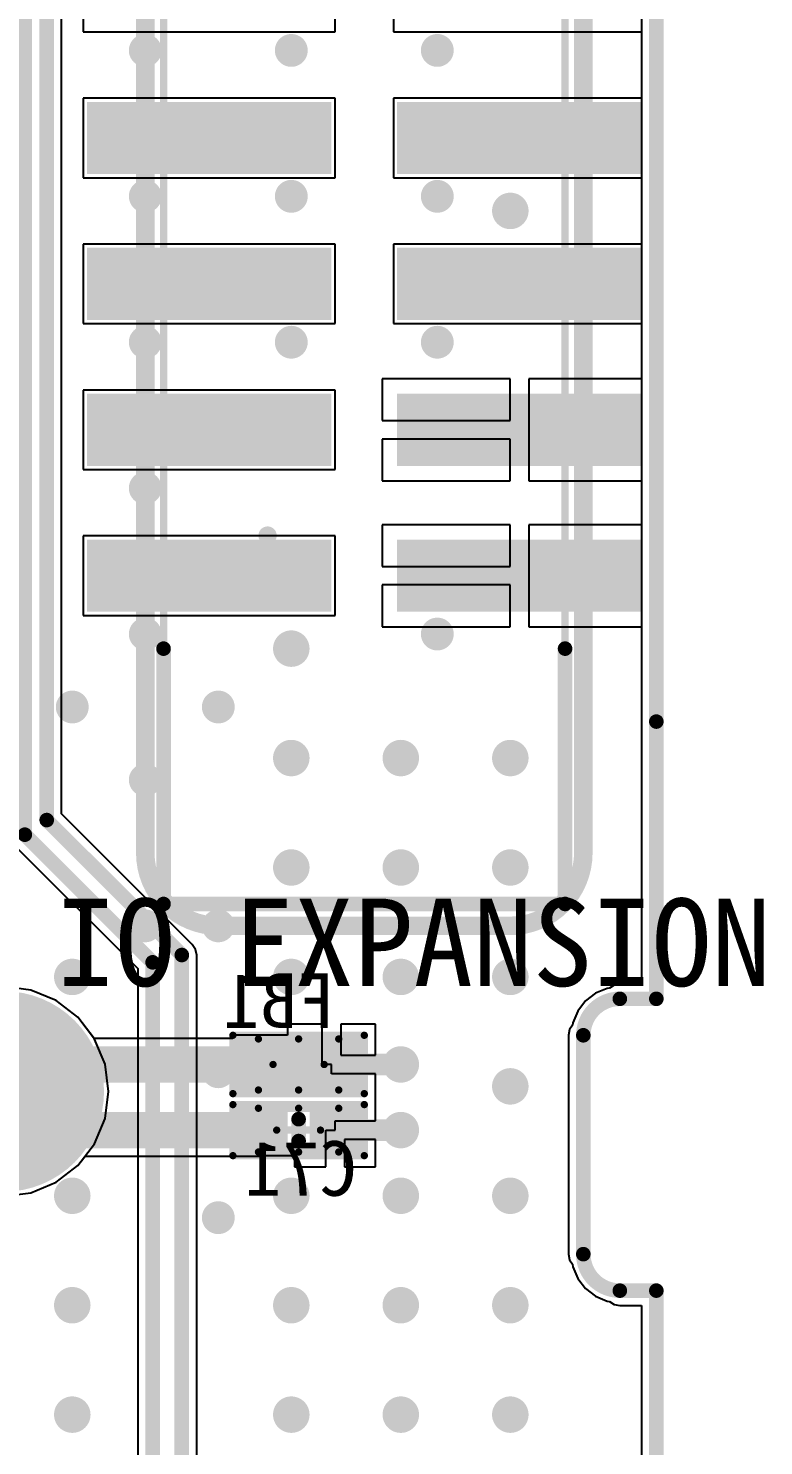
# Model space of a CAD drawing. Header units: millimetres. Extents: x 15 to 120, y 22 to 104.
# Drawn here: x 110.4 to 120.47, y 34.07 to 53.5 of the extents above; entities that cross this region are included whole.
import ezdxf

# ---------------------------------------------------------------- set-up
doc = ezdxf.new("R2010")
doc.units = ezdxf.units.MM
for name, color, linetype in [('BottomLayer', 5, 'Continuous'), ('BottomOverlay', 54, 'Continuous'), ('BottomPaste', 16, 'Continuous'), ('BottomSolder', 6, 'Continuous'), ('KeepOutLayer', 6, 'Continuous'), ('Mechanical13', 56, 'Continuous'), ('Mechanical15', 56, 'Continuous'), ('MultiLayer', 9, 'Continuous'), ('TopLayer', 1, 'Continuous'), ('TopOverlay', 2, 'Continuous'), ('TopPaste', 8, 'Continuous'), ('TopSolder', 216, 'Continuous')]:
    doc.layers.add(name, color=color, linetype=linetype)

msp = doc.modelspace()

# ---------------------------------------------------------------- linework, layer by layer
at = {"layer": 'BottomLayer'}
for p, q in [((118.79609718, 75.99998769999999), (118.79609718, 43.99999836)), ((118.79609718, 43.99999836), (118.79609464, 43.99999582)), ((118.79609464, 43.99999582), (118.79609718, 43.99999582)), ((118.79609718, 43.99999582), (118.79609718, 40.4039197)), ((110.43200164, 40.31829884), (110.10000078, 40.36200716)), ((110.77865068, 40.17471264), (110.43200164, 40.31829884)), ((118.16715508, 40.27650822), (118.02928388, 40.17071722)), ((118.32770594, 40.34301304), (118.16715508, 40.27650822)), ((118.36050242, 40.34733104), (118.32770594, 40.34301304)), ((118.42196534, 40.38839776), (118.36050242, 40.34733104)), ((118.50000176, 40.4039197), (118.42196534, 40.38839776)), ((118.79609718, 40.4039197), (118.50000176, 40.4039197)), ((111.07632344, 39.94629806), (110.77865068, 40.17471264)), ((117.92349288, 40.03284856), (117.85698806, 39.87229516)), ((118.02928388, 40.17071722), (117.92349288, 40.03284856)), ((111.29842104, 39.65685744), (111.07632344, 39.94629806)), ((114.42300204, 39.85399954), (113.94600274, 39.85399954)), ((113.94600274, 39.85399954), (113.94600274, 39.69999934)), ((114.42300204, 39.30000013999999), (114.42300204, 39.85399954)), ((115.15400134, 39.85399954), (114.67700204, 39.85399954)), ((114.67700204, 39.85399954), (114.67700204, 39.42700014)), ((115.15400134, 39.42700014), (115.15400134, 39.85399954)), ((117.85267006, 39.83949868), (117.81160334, 39.77803575999999)), ((117.85698806, 39.87229516), (117.85267006, 39.83949868)), ((113.2000022, 39.65685744), (111.29842104, 39.65685744)), ((113.94600274, 39.69999934), (113.2000022, 39.69999934)), ((113.2000022, 39.69999934), (113.2000022, 39.65685744)), ((117.81160334, 39.77803575999999), (117.7960814, 39.69999934)), ((117.7960814, 39.69999934), (117.7960814, 36.70000026)), ((114.55000204, 39.30000013999999), (114.42300204, 39.30000013999999)), ((114.55000204, 39.17300014), (114.55000204, 39.30000013999999)), ((114.67700204, 39.42700014), (115.15400134, 39.42700014)), ((115.15400134, 39.17300014), (114.55000204, 39.17300014)), ((115.15400134, 38.74600074), (115.15400134, 39.17300014)), ((115.1539988, 38.52700194), (115.1539988, 38.74600074)), ((115.1539988, 38.74600074), (115.15400134, 38.74600074)), ((114.5999994, 38.40000194), (114.5999994, 38.52700194)), ((114.5999994, 38.52700194), (115.1539988, 38.52700194)), ((114.4729994, 37.89600244), (114.4729994, 38.40000194)), ((114.4729994, 38.40000194), (114.5999994, 38.40000194)), ((115.1539988, 38.27300194), (114.7269994, 38.27300194)), ((114.7269994, 38.27300194), (114.7269994, 37.89600244)), ((115.1539988, 37.89600244), (115.1539988, 38.27300194)), ((110.77865068, 37.6852434), (111.07632344, 37.91365798)), ((111.07632344, 37.91365798), (111.17568316, 38.04314464)), ((111.17568316, 38.04314464), (113.59999886, 38.04314464)), ((113.59999886, 38.04314464), (113.63447428, 38.05000264)), ((113.63447428, 38.05000264), (113.99999552, 38.05000264)), ((113.99999552, 38.05000264), (113.99999298, 38.05000264)), ((113.99999298, 38.05000264), (114.046, 38.00399562)), ((113.99999552, 38.05000264), (113.99999552, 38.05000264)), ((114.046, 38.00399562), (114.046, 37.89600244)), ((114.046, 37.89600244), (114.4729994, 37.89600244)), ((114.7269994, 37.89600244), (115.1539988, 37.89600244)), ((110.10000078, 37.49794888), (110.43200164, 37.5416572)), ((110.43200164, 37.5416572), (110.77865068, 37.6852434)), ((117.7960814, 36.70000026), (117.81160334, 36.62196384)), ((117.81160334, 36.62196384), (117.85265228, 36.56052886)), ((117.85265228, 36.56052886), (117.85697282, 36.52770698)), ((117.85697282, 36.52770698), (117.92347764, 36.36715612)), ((117.92347764, 36.36715612), (118.02926864, 36.22928492)), ((118.02926864, 36.22928492), (118.16713984, 36.12349392)), ((118.16713984, 36.12349392), (118.3276907, 36.0569891)), ((118.3276907, 36.0569891), (118.36048464, 36.0526711)), ((118.36048464, 36.0526711), (118.42194756, 36.01160438)), ((118.42194756, 36.01160438), (118.49998398, 35.99608244)), ((118.49998398, 35.99608244), (118.79609718, 35.99608244)), ((118.79609718, 35.99608244), (118.79609718, 27.99999988))]:
    msp.add_line(p, q, dxfattribs=at)
for points, const_width in [([(116.87496564, 50.99998436, 1), (117.1249626, 50.99998436, 1)], 0.2499995), ([(113.87496656, 44.9999862, 1), (114.12496352, 44.9999862, 1)], 0.2499995), ([(113.87496656, 43.49998666, 1), (114.12496352, 43.49998666, 1)], 0.2499995), ([(115.3749661, 43.49998666, 1), (115.62496306, 43.49998666, 1)], 0.2499995), ([(116.87496564, 43.49998666, 1), (117.1249626, 43.49998666, 1)], 0.2499995), ([(113.87496656, 41.99998712, 1), (114.12496352, 41.99998712, 1)], 0.2499995), ([(115.3749661, 41.99998712, 1), (115.62496306, 41.99998712, 1)], 0.2499995), ([(116.87496564, 41.99998712, 1), (117.1249626, 41.99998712, 1)], 0.2499995), ([(110.87496748, 40.49998758, 1), (111.12496444, 40.49998758, 1)], 0.2499995), ([(113.87496656, 40.49998758, 1), (114.12496352, 40.49998758, 1)], 0.2499995), ([(115.3749661, 40.49998758, 1), (115.62496306, 40.49998758, 1)], 0.2499995), ([(116.87496564, 40.49998758, 1), (117.1249626, 40.49998758, 1)], 0.2499995), ([(109.39750282, 38.92997802, 1), (110.72250398, 38.92997802, 1)], 1.32499862), ([(113.52500282, 39.30000013999999, 1), (113.77499978, 39.30000013999999, 1)], 0.2499995), ([(114.47500346, 39.30000013999999, 1), (114.62500062, 39.30000013999999, 1)], 0.1499997), ([(115.37500166, 39.30000013999999, 1), (115.62499862, 39.30000013999999, 1)], 0.2499995), ([(115.42500156, 39.30000013999999, 1), (115.57499872, 39.30000013999999, 1)], 0.1499997), ([(116.87496564, 38.99998804, 1), (117.1249626, 38.99998804, 1)], 0.2499995), ([(110.57499856, 38.40000194, 1), (110.82499552, 38.40000194, 1)], 0.2499995), ([(110.57499856, 38.40000194, 1), (110.82499552, 38.40000194, 1)], 0.2499995), ([(113.47500038, 38.40000194, 1), (113.72499734, 38.40000194, 1)], 0.2499995), ([(114.52500082, 38.40000194, 1), (114.67499798, 38.40000194, 1)], 0.1499997), ([(115.37500166, 38.3999994, 1), (115.62499862, 38.3999994, 1)], 0.2499995), ([(115.42499902, 38.40000194, 1), (115.57499618, 38.40000194, 1)], 0.1499997), ([(115.42499902, 38.40000194, 1), (115.57499618, 38.40000194, 1)], 0.1499997), ([(115.42500156, 38.3999994, 1), (115.57499872, 38.3999994, 1)], 0.1499997), ([(110.87496748, 37.4999885, 1), (111.12496444, 37.4999885, 1)], 0.2499995), ([(113.87496656, 37.4999885, 1), (114.12496352, 37.4999885, 1)], 0.2499995), ([(115.3749661, 37.4999885, 1), (115.62496306, 37.4999885, 1)], 0.2499995), ([(116.87496564, 37.4999885, 1), (117.1249626, 37.4999885, 1)], 0.2499995), ([(110.87496748, 35.99998896, 1), (111.12496444, 35.99998896, 1)], 0.2499995), ([(113.87496656, 35.99998896, 1), (114.12496352, 35.99998896, 1)], 0.2499995), ([(115.3749661, 35.99998896, 1), (115.62496306, 35.99998896, 1)], 0.2499995), ([(116.87496564, 35.99998896, 1), (117.1249626, 35.99998896, 1)], 0.2499995), ([(110.87496748, 34.49998942, 1), (111.12496444, 34.49998942, 1)], 0.2499995), ([(113.87496656, 34.49998942, 1), (114.12496352, 34.49998942, 1)], 0.2499995), ([(115.3749661, 34.49998942, 1), (115.62496306, 34.49998942, 1)], 0.2499995), ([(116.87496564, 34.49998942, 1), (117.1249626, 34.49998942, 1)], 0.2499995)]:
    msp.add_lwpolyline(points, format="xyb", close=True, dxfattribs=dict(at, const_width=const_width))
for points, const_width in [([(110.0600034, 39.30000013999999), (113.6500013, 39.30000013999999)], 0.499999), ([(114.55000204, 39.30000013999999), (115.50000014, 39.30000013999999)], 0.2999994), ([(110.11501218, 38.98498679999999), (110.69999704, 38.40000194)], 0.499999), ([(110.69999704, 38.40000194), (113.59999886, 38.40000194)], 0.499999), ([(114.5999994, 38.40000194), (115.4999976, 38.40000194)], 0.2999994), ([(115.4999976, 38.40000194), (115.50000014, 38.3999994)], 0.2999994)]:
    msp.add_lwpolyline(points, dxfattribs=dict(at, const_width=const_width))
for points in [[(113.300002, 39.59999954), (113.300002, 39.00000074), (114.0000006, 39.59999954), (114.0000006, 39.00000074)], [(114.20000274, 39.59999954), (114.20000274, 39.00000074), (114.90000134, 39.59999954), (114.90000134, 39.00000074)], [(113.89999826, 38.15000243999999), (113.89999826, 38.65000144), (113.29999946, 38.15000243999999), (113.29999946, 38.65000144)], [(114.8999988, 38.15000243999999), (114.8999988, 38.65000144), (114.3, 38.15000243999999), (114.3, 38.65000144)]]:
    msp.add_solid(points, dxfattribs=at)
at = {"layer": 'BottomOverlay'}
for points, const_width in [([(112.00000206, 42.19999942), (112.00000206, 70.1999993)], 0.254), ([(118.00000022, 42.19999942), (118.00000022, 69.2000013)], 0.254), ([(113.00000006, 41.20000142), (117.00000222, 41.20000142)], 0.254), ([(114.1000004, 38.2499997), (114.1000004, 38.5499991)], 0.1999996)]:
    msp.add_lwpolyline(points, dxfattribs=dict(at, const_width=const_width))
at = {"layer": 'BottomOverlay', "const_width": 0.254}
for points in [[(112.99999752, 41.19999634, -0.4142128184231074), (111.99999952, 42.19999688)], [(118.00000276, 42.19999688, -0.4142128184231074), (117.00000222, 41.19999888)]]:
    msp.add_lwpolyline(points, format="xyb", dxfattribs=at)
at = {"layer": 'BottomOverlay'}
for points, const_width in [([(111.93649952, 42.19999688, 1), (112.06349952, 42.19999688, 1)], 0.127), ([(111.93650206, 42.19999942, 1), (112.06350206, 42.19999942, 1)], 0.127), ([(117.93650022, 42.19999942, 1), (118.06350022, 42.19999942, 1)], 0.127), ([(117.93650276, 42.19999688, 1), (118.06350276, 42.19999688, 1)], 0.127), ([(112.93649752, 41.19999634, 1), (113.06349752, 41.19999634, 1)], 0.127), ([(112.93650006, 41.20000142, 1), (113.06350006, 41.20000142, 1)], 0.127), ([(116.93650222, 41.20000142, 1), (117.06350222, 41.20000142, 1)], 0.127), ([(116.93650222, 41.19999888, 1), (117.06350222, 41.19999888, 1)], 0.127), ([(114.0500005, 38.5499991, 1), (114.1500003, 38.5499991, 1)], 0.0999998), ([(114.0500005, 38.2499997, 1), (114.1500003, 38.2499997, 1)], 0.0999998)]:
    msp.add_lwpolyline(points, format="xyb", close=True, dxfattribs=dict(at, const_width=const_width))
at = {"layer": 'BottomPaste'}
for points in [[(113.300002, 39.59999954), (113.300002, 39.00000074), (114.0000006, 39.59999954), (114.0000006, 39.00000074)], [(113.300002, 39.59999954), (113.300002, 39.00000074), (114.0000006, 39.59999954), (114.0000006, 39.00000074)], [(114.20000274, 39.59999954), (114.20000274, 39.00000074), (114.90000134, 39.59999954), (114.90000134, 39.00000074)], [(114.20000274, 39.59999954), (114.20000274, 39.00000074), (114.90000134, 39.59999954), (114.90000134, 39.00000074)], [(113.89999826, 38.15000243999999), (113.89999826, 38.65000144), (113.29999946, 38.15000243999999), (113.29999946, 38.65000144)], [(113.89999826, 38.15000243999999), (113.89999826, 38.65000144), (113.29999946, 38.15000243999999), (113.29999946, 38.65000144)], [(114.8999988, 38.15000243999999), (114.8999988, 38.65000144), (114.3, 38.15000243999999), (114.3, 38.65000144)], [(114.8999988, 38.15000243999999), (114.8999988, 38.65000144), (114.3, 38.15000243999999), (114.3, 38.65000144)]]:
    msp.add_solid(points, dxfattribs=at)
at = {"layer": 'BottomSolder', "const_width": 1.37499852}
msp.add_lwpolyline([(109.37250414, 38.92997802, 1), (110.74750266, 38.92997802, 1)], format="xyb", close=True, dxfattribs=at)
msp.add_lwpolyline([(109.37250414, 38.92997802, 1), (110.74750266, 38.92997802, 1)], format="xyb", close=True, dxfattribs=at)
at = {"layer": 'BottomSolder'}
for points in [[(113.2500021, 39.64999943999999), (113.2500021, 38.95000084), (114.0500005, 39.64999943999999), (114.0500005, 38.95000084)], [(113.2500021, 39.64999943999999), (113.2500021, 38.95000084), (114.0500005, 39.64999943999999), (114.0500005, 38.95000084)], [(114.15000284, 39.64999943999999), (114.15000284, 38.95000084), (114.95000124, 39.64999943999999), (114.95000124, 38.95000084)], [(114.15000284, 39.64999943999999), (114.15000284, 38.95000084), (114.95000124, 39.64999943999999), (114.95000124, 38.95000084)], [(113.94999816, 38.10000254), (113.94999816, 38.70000134), (113.24999956, 38.10000254), (113.24999956, 38.70000134)], [(113.94999816, 38.10000254), (113.94999816, 38.70000134), (113.24999956, 38.10000254), (113.24999956, 38.70000134)], [(114.9499987, 38.10000254), (114.9499987, 38.70000134), (114.2500001, 38.10000254), (114.2500001, 38.70000134)], [(114.9499987, 38.10000254), (114.9499987, 38.70000134), (114.2500001, 38.10000254), (114.2500001, 38.70000134)]]:
    msp.add_solid(points, dxfattribs=at)
at = {"layer": 'KeepOutLayer', "const_width": 0.1999996}
for points in [[(119.000016, 43.99999582), (119.000016, 75.99998769999999)], [(119.000016, 40.20000088), (119.000016, 43.99999582)], [(118.50000176, 40.20000088), (119.00000076, 40.20000088)], [(118.00000022, 36.70000026), (118.00000022, 39.69999934)], [(118.49998398, 36.20000126), (118.99998552, 36.20000126)], [(119.000016, 27.99999988), (119.000016, 36.20000126)]]:
    msp.add_lwpolyline(points, dxfattribs=at)
at = {"layer": 'KeepOutLayer', "const_width": 0.0999998}
for points in [[(118.9500161, 43.99999582, 1), (119.0500159, 43.99999582, 1)], [(118.9500161, 43.99999582, 1), (119.0500159, 43.99999582, 1)], [(118.45000186, 40.20000088, 1), (118.55000166, 40.20000088, 1)], [(118.45000186, 40.20000088, 1), (118.55000166, 40.20000088, 1)], [(118.95000086, 40.20000088, 1), (119.05000066, 40.20000088, 1)], [(118.9500161, 40.20000088, 1), (119.0500159, 40.20000088, 1)], [(117.95000032, 39.69999934, 1), (118.05000012, 39.69999934, 1)], [(117.95000032, 39.69999934, 1), (118.05000012, 39.69999934, 1)], [(117.94998508, 36.70000026, 1), (118.04998488, 36.70000026, 1)], [(117.95000032, 36.70000026, 1), (118.05000012, 36.70000026, 1)], [(118.44998408, 36.20000126, 1), (118.54998388, 36.20000126, 1)], [(118.44998662, 36.20000126, 1), (118.54998642, 36.20000126, 1)], [(118.94998562, 36.20000126, 1), (119.04998542, 36.20000126, 1)], [(118.9500161, 36.20000126, 1), (119.0500159, 36.20000126, 1)]]:
    msp.add_lwpolyline(points, format="xyb", close=True, dxfattribs=at)
at = {"layer": 'KeepOutLayer', "const_width": 0.1999996}
for points in [[(118.00000022, 39.69999934, -0.414213562372877), (118.50000176, 40.20000088)], [(118.49998652, 36.20000126, -0.4142120744806551), (117.99998498, 36.70000026)]]:
    msp.add_lwpolyline(points, format="xyb", dxfattribs=at)
at = {"layer": 'Mechanical13', "const_width": 0.0999998}
for points in [[(112.25000156, 41.50000082), (112.25000156, 78.50000302)], [(117.75000072, 41.50000082), (117.75000072, 78.50000302)], [(112.25000156, 41.50000082), (117.75000072, 41.50000082)], [(113.5500015, 39.65000198), (114.65000184, 39.65000198)], [(113.5500015, 38.95000084), (113.5500015, 39.65000198)], [(114.65000184, 38.95000084), (114.65000184, 39.65000198)], [(113.5500015, 38.95000084), (114.65000184, 38.95000084)], [(113.54999896, 38.70000134), (114.6499993, 38.70000134)], [(113.54999896, 38.10000254), (113.54999896, 38.70000134)], [(114.6499993, 38.10000254), (114.6499993, 38.70000134)], [(113.54999896, 38.10000254), (114.6499993, 38.10000254)]]:
    msp.add_lwpolyline(points, dxfattribs=at)
at = {"layer": 'Mechanical13', "const_width": 0.0499999}
for points in [[(112.22500288, 41.50000082, 1), (112.27500024, 41.50000082, 1)], [(112.22500288, 41.50000082, 1), (112.27500024, 41.50000082, 1)], [(117.72500204, 41.50000082, 1), (117.7749994, 41.50000082, 1)], [(117.72500204, 41.50000082, 1), (117.7749994, 41.50000082, 1)], [(113.52500282, 39.65000198, 1), (113.57500018, 39.65000198, 1)], [(113.52500282, 39.65000198, 1), (113.57500018, 39.65000198, 1)], [(114.62500316, 39.65000198, 1), (114.67500052, 39.65000198, 1)], [(114.62500316, 39.65000198, 1), (114.67500052, 39.65000198, 1)], [(113.52500282, 38.95000084, 1), (113.57500018, 38.95000084, 1)], [(113.52500282, 38.95000084, 1), (113.57500018, 38.95000084, 1)], [(114.62500316, 38.95000084, 1), (114.67500052, 38.95000084, 1)], [(114.62500316, 38.95000084, 1), (114.67500052, 38.95000084, 1)], [(113.52500028, 38.70000134, 1), (113.57499764, 38.70000134, 1)], [(113.52500028, 38.70000134, 1), (113.57499764, 38.70000134, 1)], [(114.62500062, 38.70000134, 1), (114.67499798, 38.70000134, 1)], [(114.62500062, 38.70000134, 1), (114.67499798, 38.70000134, 1)], [(113.52500028, 38.10000254, 1), (113.57499764, 38.10000254, 1)], [(113.52500028, 38.10000254, 1), (113.57499764, 38.10000254, 1)], [(114.62500062, 38.10000254, 1), (114.67499798, 38.10000254, 1)], [(114.62500062, 38.10000254, 1), (114.67499798, 38.10000254, 1)]]:
    msp.add_lwpolyline(points, format="xyb", close=True, dxfattribs=at)
at = {"layer": 'Mechanical15', "const_width": 0.0999998}
for points in [[(112.25000156, 41.50000082), (112.25000156, 78.50000302)], [(117.75000072, 41.50000082), (117.75000072, 78.50000302)], [(112.25000156, 41.50000082), (117.75000072, 41.50000082)], [(113.2000022, 39.70000187999999), (115.00000114, 39.70000187999999)], [(113.2000022, 38.90000094), (113.2000022, 39.70000187999999)], [(114.1000004, 38.95000084), (114.1000004, 39.65000198)], [(115.00000114, 38.90000094), (115.00000114, 39.70000187999999)], [(113.7500011, 39.30000013999999), (114.45000224, 39.30000013999999)], [(113.2000022, 38.90000094), (115.00000114, 38.90000094)], [(113.19999966, 38.75000124), (114.9999986, 38.75000124)], [(113.19999966, 38.05000264), (113.19999966, 38.75000124)], [(114.1000004, 38.10000254), (114.1000004, 38.70000134)], [(114.9999986, 38.05000264), (114.9999986, 38.75000124)], [(113.79999846, 38.40000194), (114.3999998, 38.40000194)], [(113.19999966, 38.05000264), (114.9999986, 38.05000264)]]:
    msp.add_lwpolyline(points, dxfattribs=at)
at = {"layer": 'Mechanical15', "const_width": 0.0499999}
for points in [[(112.22500288, 41.50000082, 1), (112.27500024, 41.50000082, 1)], [(112.22500288, 41.50000082, 1), (112.27500024, 41.50000082, 1)], [(117.72500204, 41.50000082, 1), (117.7749994, 41.50000082, 1)], [(117.72500204, 41.50000082, 1), (117.7749994, 41.50000082, 1)], [(113.17500352, 39.70000187999999, 1), (113.22500088, 39.70000187999999, 1)], [(113.17500352, 39.70000187999999, 1), (113.22500088, 39.70000187999999, 1)], [(114.07500172, 39.65000198, 1), (114.12499908, 39.65000198, 1)], [(114.97500246, 39.70000187999999, 1), (115.02499982, 39.70000187999999, 1)], [(114.97500246, 39.70000187999999, 1), (115.02499982, 39.70000187999999, 1)], [(113.72500242, 39.30000013999999, 1), (113.77499978, 39.30000013999999, 1)], [(114.42500356, 39.30000013999999, 1), (114.47500092, 39.30000013999999, 1)], [(113.17500352, 38.90000094, 1), (113.22500088, 38.90000094, 1)], [(113.17500352, 38.90000094, 1), (113.22500088, 38.90000094, 1)], [(114.07500172, 38.95000084, 1), (114.12499908, 38.95000084, 1)], [(114.97500246, 38.90000094, 1), (115.02499982, 38.90000094, 1)], [(114.97500246, 38.90000094, 1), (115.02499982, 38.90000094, 1)], [(113.17500098, 38.75000124, 1), (113.22499834, 38.75000124, 1)], [(113.17500098, 38.75000124, 1), (113.22499834, 38.75000124, 1)], [(114.07500172, 38.70000134, 1), (114.12499908, 38.70000134, 1)], [(114.97499992, 38.75000124, 1), (115.02499728, 38.75000124, 1)], [(114.97499992, 38.75000124, 1), (115.02499728, 38.75000124, 1)], [(113.77499978, 38.40000194, 1), (113.82499714, 38.40000194, 1)], [(114.37500112, 38.40000194, 1), (114.42499848, 38.40000194, 1)], [(113.17500098, 38.05000264, 1), (113.22499834, 38.05000264, 1)], [(113.17500098, 38.05000264, 1), (113.22499834, 38.05000264, 1)], [(114.07500172, 38.10000254, 1), (114.12499908, 38.10000254, 1)], [(114.97499992, 38.05000264, 1), (115.02499728, 38.05000264, 1)], [(114.97499992, 38.05000264, 1), (115.02499728, 38.05000264, 1)]]:
    msp.add_lwpolyline(points, format="xyb", close=True, dxfattribs=at)
at = {"layer": 'MultiLayer'}
for points, const_width in [([(111.88750292, 53.20000028, 1), (112.1125012, 53.20000028, 1)], 0.22499828), ([(113.88750146, 53.20000028, 1), (114.11249974, 53.20000028, 1)], 0.22499828), ([(115.88750254, 53.20000028, 1), (116.11250082, 53.20000028, 1)], 0.22499828), ([(112.81250234, 52.00000014, 1), (112.93750082, 52.00000014, 1)], 0.12499848), ([(117.06250146, 52.00000267999999, 1), (117.18749994, 52.00000267999999, 1)], 0.12499848), ([(111.88750292, 51.1999992, 1), (112.1125012, 51.1999992, 1)], 0.22499828), ([(113.88750146, 51.1999992, 1), (114.11249974, 51.1999992, 1)], 0.22499828), ([(115.88750254, 51.1999992, 1), (116.11250082, 51.1999992, 1)], 0.22499828), ([(116.87496564, 50.99998436, 1), (117.1249626, 50.99998436, 1)], 0.2499995), ([(113.88750146, 50.2000012, 1), (114.11249974, 50.2000012, 1)], 0.22499828), ([(112.83750102, 50.0000016, 1), (112.9624995, 50.0000016, 1)], 0.12499848), ([(117.06250146, 50.0000016, 1), (117.18749994, 50.0000016, 1)], 0.12499848), ([(111.88750292, 49.20000066, 1), (112.1125012, 49.20000066, 1)], 0.22499828), ([(113.88750146, 49.20000066, 1), (114.11249974, 49.20000066, 1)], 0.22499828), ([(115.88750254, 49.20000066, 1), (116.11250082, 49.20000066, 1)], 0.22499828), ([(113.88750146, 48.20000012, 1), (114.11249974, 48.20000012, 1)], 0.22499828), ([(116.38750154, 48.17500144, 1), (116.51250002, 48.17500144, 1)], 0.12499848), ([(116.56250246, 48.00000306, 1), (116.78750074, 48.00000306, 1)], 0.22499828), ([(116.83750318, 48.17500144, 1), (116.96250166, 48.17500144, 1)], 0.12499848), ([(117.01250156, 48.00000306, 1), (117.23749984, 48.00000306, 1)], 0.22499828), ([(117.28750228, 48.17500398, 1), (117.41250076, 48.17500398, 1)], 0.12499848), ([(112.81250488, 48.00000052, 1), (112.93750336, 48.00000052, 1)], 0.12499848), ([(116.38750154, 47.82500468, 1), (116.51250002, 47.82500468, 1)], 0.12499848), ([(116.83750064, 47.82500468, 1), (116.96249912, 47.82500468, 1)], 0.12499848), ([(117.28749974, 47.80000346, 1), (117.41249822, 47.80000346, 1)], 0.12499848), ([(111.88750292, 47.19999958, 1), (112.1125012, 47.19999958, 1)], 0.22499828), ([(113.61250074, 46.55000088, 1), (113.73749922, 46.55000088, 1)], 0.12499848), ([(113.56250084, 46.27500016, 1), (113.78749912, 46.27500016, 1)], 0.22499828), ([(116.38750154, 46.17500036, 1), (116.51250002, 46.17500036, 1)], 0.12499848), ([(116.83750318, 46.17500036, 1), (116.96250166, 46.17500036, 1)], 0.12499848), ([(117.28750228, 46.1750029, 1), (117.41250076, 46.1750029, 1)], 0.12499848), ([(113.61250074, 46.00000198, 1), (113.73749922, 46.00000198, 1)], 0.12499848), ([(116.56250246, 46.00000198, 1), (116.78750074, 46.00000198, 1)], 0.22499828), ([(117.01250156, 46.00000198, 1), (117.23749984, 46.00000198, 1)], 0.22499828), ([(116.38750154, 45.8250036, 1), (116.51250002, 45.8250036, 1)], 0.12499848), ([(116.83750064, 45.8250036, 1), (116.96249912, 45.8250036, 1)], 0.12499848), ([(117.28749974, 45.80000238, 1), (117.41249822, 45.80000238, 1)], 0.12499848), ([(111.88750292, 45.20000104, 1), (112.1125012, 45.20000104, 1)], 0.22499828), ([(115.88750254, 45.20000104, 1), (116.11250082, 45.20000104, 1)], 0.22499828), ([(113.87496656, 44.9999862, 1), (114.12496352, 44.9999862, 1)], 0.2499995), ([(110.88750238, 44.20000049999999, 1), (111.11250066, 44.20000049999999, 1)], 0.22499828), ([(112.88750092, 44.20000049999999, 1), (113.1124992, 44.20000049999999, 1)], 0.22499828), ([(113.87496656, 43.49998666, 1), (114.12496352, 43.49998666, 1)], 0.2499995), ([(115.3749661, 43.49998666, 1), (115.62496306, 43.49998666, 1)], 0.2499995), ([(116.87496564, 43.49998666, 1), (117.1249626, 43.49998666, 1)], 0.2499995), ([(111.88750292, 43.19999996, 1), (112.1125012, 43.19999996, 1)], 0.22499828), ([(113.87496656, 41.99998712, 1), (114.12496352, 41.99998712, 1)], 0.2499995), ([(115.3749661, 41.99998712, 1), (115.62496306, 41.99998712, 1)], 0.2499995), ([(116.87496564, 41.99998712, 1), (117.1249626, 41.99998712, 1)], 0.2499995), ([(111.88750292, 41.20000142, 1), (112.1125012, 41.20000142, 1)], 0.22499828), ([(112.88750092, 41.20000142, 1), (113.1124992, 41.20000142, 1)], 0.22499828), ([(110.87496748, 40.49998758, 1), (111.12496444, 40.49998758, 1)], 0.2499995), ([(113.87496656, 40.49998758, 1), (114.12496352, 40.49998758, 1)], 0.2499995), ([(115.3749661, 40.49998758, 1), (115.62496306, 40.49998758, 1)], 0.2499995), ([(116.87496564, 40.49998758, 1), (117.1249626, 40.49998758, 1)], 0.2499995), ([(115.37500166, 39.30000013999999, 1), (115.62499862, 39.30000013999999, 1)], 0.2499995), ([(112.88750092, 39.20000034, 1), (113.1124992, 39.20000034, 1)], 0.22499828), ([(116.87496564, 38.99998804, 1), (117.1249626, 38.99998804, 1)], 0.2499995), ([(115.37500166, 38.3999994, 1), (115.62499862, 38.3999994, 1)], 0.2499995), ([(110.87496748, 37.4999885, 1), (111.12496444, 37.4999885, 1)], 0.2499995), ([(113.87496656, 37.4999885, 1), (114.12496352, 37.4999885, 1)], 0.2499995), ([(115.3749661, 37.4999885, 1), (115.62496306, 37.4999885, 1)], 0.2499995), ([(116.87496564, 37.4999885, 1), (117.1249626, 37.4999885, 1)], 0.2499995), ([(112.88750092, 37.19999926, 1), (113.1124992, 37.19999926, 1)], 0.22499828), ([(110.87496748, 35.99998896, 1), (111.12496444, 35.99998896, 1)], 0.2499995), ([(113.87496656, 35.99998896, 1), (114.12496352, 35.99998896, 1)], 0.2499995), ([(115.3749661, 35.99998896, 1), (115.62496306, 35.99998896, 1)], 0.2499995), ([(116.87496564, 35.99998896, 1), (117.1249626, 35.99998896, 1)], 0.2499995), ([(110.87496748, 34.49998942, 1), (111.12496444, 34.49998942, 1)], 0.2499995), ([(113.87496656, 34.49998942, 1), (114.12496352, 34.49998942, 1)], 0.2499995), ([(115.3749661, 34.49998942, 1), (115.62496306, 34.49998942, 1)], 0.2499995), ([(116.87496564, 34.49998942, 1), (117.1249626, 34.49998942, 1)], 0.2499995)]:
    msp.add_lwpolyline(points, format="xyb", close=True, dxfattribs=dict(at, const_width=const_width))
at = {"layer": 'TopLayer'}
for p, q in [((110.8539185, 42.7344713), (110.8539185, 56.47498992)), ((111.15000122, 54.54500393999999), (111.15000122, 53.45500358)), ((114.60000194, 53.45500358), (114.60000194, 54.54500393999999)), ((115.40000034, 54.54500393999999), (115.40000034, 53.45500358)), ((111.15000122, 53.45500358), (114.60000194, 53.45500358)), ((115.40000034, 53.45500358), (118.79609718, 53.45500358)), ((118.79609718, 53.45500358), (118.79609718, 52.54500286)), ((114.60000194, 52.54500286), (111.15000122, 52.54500286)), ((111.15000122, 52.54500286), (111.15000122, 51.4550025)), ((114.60000194, 51.4550025), (114.60000194, 52.54500286)), ((118.79609718, 52.54500286), (115.40000034, 52.54500286)), ((115.40000034, 52.54500286), (115.40000034, 51.4550025)), ((111.15000122, 51.4550025), (114.60000194, 51.4550025)), ((115.40000034, 51.4550025), (118.79609718, 51.4550025)), ((118.79609718, 51.4550025), (118.79609718, 50.54500178)), ((114.60000194, 50.54500178), (111.15000122, 50.54500178)), ((111.15000122, 50.54500178), (111.15000122, 49.45500141999999)), ((114.60000194, 49.45500141999999), (114.60000194, 50.54500178)), ((118.79609718, 50.54500178), (115.40000034, 50.54500178)), ((115.40000034, 50.54500178), (115.40000034, 49.45500141999999)), ((111.15000122, 49.45500141999999), (114.60000194, 49.45500141999999)), ((115.40000034, 49.45500141999999), (118.79609718, 49.45500141999999)), ((118.79609718, 49.45500141999999), (118.79609718, 48.69900344)), ((116.9980007, 48.69900344), (115.24600014, 48.69900344)), ((115.24600014, 48.69900344), (115.24600014, 48.12700306)), ((116.9980007, 48.12700306), (116.9980007, 48.69900344)), ((118.79609718, 48.69900344), (117.2520007, 48.69900344)), ((117.2520007, 48.69900344), (117.2520007, 48.00000306)), ((114.60000194, 48.54500324), (111.15000122, 48.54500324)), ((111.15000122, 48.54500324), (111.15000122, 47.45500288)), ((114.60000194, 47.45500288), (114.60000194, 48.54500324)), ((115.24600014, 48.12700306), (116.9980007, 48.12700306)), ((117.2520007, 48.00000306), (117.2520007, 47.30100268)), ((116.9980007, 47.87300305999999), (115.24600014, 47.87300305999999)), ((115.24600014, 47.87300305999999), (115.24600014, 47.30100268)), ((116.9980007, 47.30100268), (116.9980007, 47.87300305999999)), ((111.15000122, 47.45500288), (114.60000194, 47.45500288)), ((115.24600014, 47.30100268), (116.9980007, 47.30100268)), ((117.2520007, 47.30100268), (118.79609718, 47.30100268)), ((118.79609718, 47.30100268), (118.79609718, 46.69900235999999)), ((116.9980007, 46.69900235999999), (115.24600014, 46.69900235999999)), ((115.24600014, 46.69900235999999), (115.24600014, 46.12700198)), ((116.9980007, 46.12700198), (116.9980007, 46.69900235999999)), ((118.79609718, 46.69900235999999), (117.2520007, 46.69900235999999)), ((117.2520007, 46.69900235999999), (117.2520007, 46.00000198)), ((114.60000194, 46.54500216), (111.15000122, 46.54500216)), ((111.15000122, 46.54500216), (111.15000122, 45.4550018)), ((114.60000194, 45.4550018), (114.60000194, 46.54500216)), ((115.24600014, 46.12700198), (116.9980007, 46.12700198)), ((116.9980007, 45.87300198), (115.24600014, 45.87300198)), ((115.24600014, 45.87300198), (115.24600014, 45.3010016)), ((116.9980007, 45.3010016), (116.9980007, 45.87300198)), ((117.2520007, 46.00000198), (117.2520007, 45.3010016)), ((111.15000122, 45.4550018), (114.60000194, 45.4550018)), ((115.24600014, 45.3010016), (116.9980007, 45.3010016)), ((117.2520007, 45.3010016), (118.79609718, 45.3010016)), ((118.79609718, 45.3010016), (118.79609718, 43.99999582)), ((118.79609718, 43.99999582), (118.79609718, 40.4039197)), ((112.64419432, 40.94419548), (110.8539185, 42.7344713)), ((110.20580702, 42.30580819999999), (111.89608304, 40.61553472)), ((112.68839794, 40.87803864), (112.64419432, 40.94419548)), ((112.70391988, 40.80000222), (112.68839794, 40.87803864)), ((112.70391988, 33.50000158), (112.70391988, 40.80000222)), ((111.89608304, 40.61553472), (111.89608304, 33.88446868)), ((110.43200164, 40.31829884), (110.10000078, 40.36200716)), ((110.77865068, 40.17471264), (110.43200164, 40.31829884)), ((118.16715508, 40.27650822), (118.02928388, 40.17071722)), ((118.32770594, 40.34301304), (118.16715508, 40.27650822)), ((118.36050242, 40.34733104), (118.32770594, 40.34301304)), ((118.42196534, 40.38839776), (118.36050242, 40.34733104)), ((118.50000176, 40.4039197), (118.42196534, 40.38839776)), ((118.79609718, 40.4039197), (118.50000176, 40.4039197)), ((111.07632344, 39.94629806), (110.77865068, 40.17471264)), ((117.92349288, 40.03284856), (117.85698806, 39.87229516)), ((118.02928388, 40.17071722), (117.92349288, 40.03284856)), ((111.30473802, 39.6486253), (111.07632344, 39.94629806)), ((117.85267006, 39.83949868), (117.81160334, 39.77803575999999)), ((117.85698806, 39.87229516), (117.85267006, 39.83949868)), ((111.44832422, 39.30197626), (111.30473802, 39.6486253)), ((117.81160334, 39.77803575999999), (117.7960814, 39.69999934)), ((117.7960814, 39.69999934), (117.7960814, 36.70000026)), ((111.49729796, 38.92997802), (111.44832422, 39.30197626)), ((111.44832422, 38.55797978), (111.49729796, 38.92997802)), ((111.30473802, 38.21133074), (111.44832422, 38.55797978)), ((111.07632344, 37.91365798), (111.30473802, 38.21133074)), ((110.77865068, 37.6852434), (111.07632344, 37.91365798)), ((110.10000078, 37.49794888), (110.43200164, 37.5416572)), ((110.43200164, 37.5416572), (110.77865068, 37.6852434)), ((117.7960814, 36.70000026), (117.81160334, 36.62196384)), ((117.81160334, 36.62196384), (117.85265228, 36.56052886)), ((117.85265228, 36.56052886), (117.85697282, 36.52770698)), ((117.85697282, 36.52770698), (117.92347764, 36.36715612)), ((117.92347764, 36.36715612), (118.02926864, 36.22928492)), ((118.02926864, 36.22928492), (118.16713984, 36.12349392)), ((118.16713984, 36.12349392), (118.3276907, 36.0569891)), ((118.3276907, 36.0569891), (118.36048464, 36.0526711)), ((118.36048464, 36.0526711), (118.42194756, 36.01160438)), ((118.42194756, 36.01160438), (118.49998398, 35.99608244)), ((118.49998398, 35.99608244), (118.79609718, 35.99608244)), ((118.79609718, 35.99608244), (118.79609718, 27.99999988))]:
    msp.add_line(p, q, dxfattribs=at)
at = {"layer": 'TopLayer', "const_width": 0.1999996}
for points in [[(110.64999968, 42.6500036), (110.64999968, 56.47500262)], [(110.35000028, 42.45000146), (110.35000028, 56.30662348)], [(110.64999968, 42.6500036), (112.50000106, 40.80000222)], [(110.35000028, 42.45000146), (112.10000186, 40.69999988)], [(112.10000186, 33.80000352), (112.10000186, 40.69999988)], [(112.50000106, 33.50000158), (112.50000106, 40.80000222)]]:
    msp.add_lwpolyline(points, dxfattribs=at)
at = {"layer": 'TopLayer'}
for points, const_width in [([(112.81250234, 52.00000014, 1), (112.93750082, 52.00000014, 1)], 0.12499848), ([(117.06250146, 52.00000267999999, 1), (117.18749994, 52.00000267999999, 1)], 0.12499848), ([(116.87496564, 50.99998436, 1), (117.1249626, 50.99998436, 1)], 0.2499995), ([(112.83750102, 50.0000016, 1), (112.9624995, 50.0000016, 1)], 0.12499848), ([(117.06250146, 50.0000016, 1), (117.18749994, 50.0000016, 1)], 0.12499848), ([(116.38750154, 48.17500144, 1), (116.51250002, 48.17500144, 1)], 0.12499848), ([(116.83750318, 48.17500144, 1), (116.96250166, 48.17500144, 1)], 0.12499848), ([(117.28750228, 48.17500398, 1), (117.41250076, 48.17500398, 1)], 0.12499848), ([(112.81250488, 48.00000052, 1), (112.93750336, 48.00000052, 1)], 0.12499848), ([(116.38750154, 47.82500468, 1), (116.51250002, 47.82500468, 1)], 0.12499848), ([(116.83750064, 47.82500468, 1), (116.96249912, 47.82500468, 1)], 0.12499848), ([(117.28749974, 47.80000346, 1), (117.41249822, 47.80000346, 1)], 0.12499848), ([(116.38750154, 46.17500036, 1), (116.51250002, 46.17500036, 1)], 0.12499848), ([(116.83750318, 46.17500036, 1), (116.96250166, 46.17500036, 1)], 0.12499848), ([(117.28750228, 46.1750029, 1), (117.41250076, 46.1750029, 1)], 0.12499848), ([(113.61250074, 46.00000198, 1), (113.73749922, 46.00000198, 1)], 0.12499848), ([(116.38750154, 45.8250036, 1), (116.51250002, 45.8250036, 1)], 0.12499848), ([(116.83750064, 45.8250036, 1), (116.96249912, 45.8250036, 1)], 0.12499848), ([(117.28749974, 45.80000238, 1), (117.41249822, 45.80000238, 1)], 0.12499848), ([(113.87496656, 44.9999862, 1), (114.12496352, 44.9999862, 1)], 0.2499995), ([(113.87496656, 43.49998666, 1), (114.12496352, 43.49998666, 1)], 0.2499995), ([(115.3749661, 43.49998666, 1), (115.62496306, 43.49998666, 1)], 0.2499995), ([(116.87496564, 43.49998666, 1), (117.1249626, 43.49998666, 1)], 0.2499995), ([(110.59999978, 42.6500036, 1), (110.69999958, 42.6500036, 1)], 0.0999998), ([(110.59999978, 42.6500036, 1), (110.69999958, 42.6500036, 1)], 0.0999998), ([(110.30000038, 42.45000146, 1), (110.40000018, 42.45000146, 1)], 0.0999998), ([(110.30000038, 42.45000146, 1), (110.40000018, 42.45000146, 1)], 0.0999998), ([(113.87496656, 41.99998712, 1), (114.12496352, 41.99998712, 1)], 0.2499995), ([(115.3749661, 41.99998712, 1), (115.62496306, 41.99998712, 1)], 0.2499995), ([(116.87496564, 41.99998712, 1), (117.1249626, 41.99998712, 1)], 0.2499995), ([(112.05000196, 40.69999988, 1), (112.15000176, 40.69999988, 1)], 0.0999998), ([(112.05000196, 40.69999988, 1), (112.15000176, 40.69999988, 1)], 0.0999998), ([(112.45000116, 40.80000222, 1), (112.55000096, 40.80000222, 1)], 0.0999998), ([(112.45000116, 40.80000222, 1), (112.55000096, 40.80000222, 1)], 0.0999998), ([(110.87496748, 40.49998758, 1), (111.12496444, 40.49998758, 1)], 0.2499995), ([(113.87496656, 40.49998758, 1), (114.12496352, 40.49998758, 1)], 0.2499995), ([(115.3749661, 40.49998758, 1), (115.62496306, 40.49998758, 1)], 0.2499995), ([(116.87496564, 40.49998758, 1), (117.1249626, 40.49998758, 1)], 0.2499995), ([(109.39750282, 38.92997802, 1), (110.72250398, 38.92997802, 1)], 1.32499862), ([(115.37500166, 39.30000013999999, 1), (115.62499862, 39.30000013999999, 1)], 0.2499995), ([(116.87496564, 38.99998804, 1), (117.1249626, 38.99998804, 1)], 0.2499995), ([(115.37500166, 38.3999994, 1), (115.62499862, 38.3999994, 1)], 0.2499995), ([(110.87496748, 37.4999885, 1), (111.12496444, 37.4999885, 1)], 0.2499995), ([(113.87496656, 37.4999885, 1), (114.12496352, 37.4999885, 1)], 0.2499995), ([(115.3749661, 37.4999885, 1), (115.62496306, 37.4999885, 1)], 0.2499995), ([(116.87496564, 37.4999885, 1), (117.1249626, 37.4999885, 1)], 0.2499995), ([(110.87496748, 35.99998896, 1), (111.12496444, 35.99998896, 1)], 0.2499995), ([(113.87496656, 35.99998896, 1), (114.12496352, 35.99998896, 1)], 0.2499995), ([(115.3749661, 35.99998896, 1), (115.62496306, 35.99998896, 1)], 0.2499995), ([(116.87496564, 35.99998896, 1), (117.1249626, 35.99998896, 1)], 0.2499995), ([(110.87496748, 34.49998942, 1), (111.12496444, 34.49998942, 1)], 0.2499995), ([(113.87496656, 34.49998942, 1), (114.12496352, 34.49998942, 1)], 0.2499995), ([(115.3749661, 34.49998942, 1), (115.62496306, 34.49998942, 1)], 0.2499995), ([(116.87496564, 34.49998942, 1), (117.1249626, 34.49998942, 1)], 0.2499995)]:
    msp.add_lwpolyline(points, format="xyb", close=True, dxfattribs=dict(at, const_width=const_width))
for points in [[(111.25000102, 52.44500306), (111.25000102, 51.5550023), (114.50000214, 52.44500306), (114.50000214, 51.5550023)], [(115.50000014, 52.44500306), (115.50000014, 51.5550023), (118.75000126, 52.44500306), (118.75000126, 51.5550023)], [(111.25000102, 50.44500198), (111.25000102, 49.55500121999999), (114.50000214, 50.44500198), (114.50000214, 49.55500121999999)], [(115.50000014, 50.44500198), (115.50000014, 49.55500121999999), (118.75000126, 50.44500198), (118.75000126, 49.55500121999999)], [(111.25000102, 48.44500344), (111.25000102, 47.55500267999999), (114.50000214, 48.44500344), (114.50000214, 47.55500267999999)], [(115.50000014, 48.44500344), (115.50000014, 47.55500267999999), (118.75000126, 48.44500344), (118.75000126, 47.55500267999999)], [(111.25000102, 46.44500236), (111.25000102, 45.5550016), (114.50000214, 46.44500236), (114.50000214, 45.5550016)], [(115.50000014, 46.44500236), (115.50000014, 45.5550016), (118.75000126, 46.44500236), (118.75000126, 45.5550016)]]:
    msp.add_solid(points, dxfattribs=at)
at = {"layer": 'TopOverlay', "const_width": 0.1999996}
for points in [[(112.25000156, 41.50000082), (112.25000156, 45.00000398)], [(117.75000072, 41.50000082), (117.75000072, 45.00000398)], [(112.25000156, 41.50000082), (117.75000072, 41.50000082)]]:
    msp.add_lwpolyline(points, dxfattribs=at)
at = {"layer": 'TopOverlay', "const_width": 0.0999998}
for points in [[(112.20000166, 45.00000398, 1), (112.30000146, 45.00000398, 1)], [(117.70000082, 45.00000398, 1), (117.80000062, 45.00000398, 1)], [(112.20000166, 41.50000082, 1), (112.30000146, 41.50000082, 1)], [(112.20000166, 41.50000082, 1), (112.30000146, 41.50000082, 1)], [(117.70000082, 41.50000082, 1), (117.80000062, 41.50000082, 1)], [(117.70000082, 41.50000082, 1), (117.80000062, 41.50000082, 1)]]:
    msp.add_lwpolyline(points, format="xyb", close=True, dxfattribs=at)
at = {"layer": 'TopPaste'}
for points in [[(111.25000102, 52.44500306), (111.25000102, 51.5550023), (114.50000214, 52.44500306), (114.50000214, 51.5550023)], [(111.25000102, 52.44500306), (111.25000102, 51.5550023), (114.50000214, 52.44500306), (114.50000214, 51.5550023)], [(115.50000014, 52.44500306), (115.50000014, 51.5550023), (118.75000126, 52.44500306), (118.75000126, 51.5550023)], [(115.50000014, 52.44500306), (115.50000014, 51.5550023), (118.75000126, 52.44500306), (118.75000126, 51.5550023)], [(111.25000102, 50.44500198), (111.25000102, 49.55500121999999), (114.50000214, 50.44500198), (114.50000214, 49.55500121999999)], [(111.25000102, 50.44500198), (111.25000102, 49.55500121999999), (114.50000214, 50.44500198), (114.50000214, 49.55500121999999)], [(115.50000014, 50.44500198), (115.50000014, 49.55500121999999), (118.75000126, 50.44500198), (118.75000126, 49.55500121999999)], [(115.50000014, 50.44500198), (115.50000014, 49.55500121999999), (118.75000126, 50.44500198), (118.75000126, 49.55500121999999)], [(111.25000102, 48.44500344), (111.25000102, 47.55500267999999), (114.50000214, 48.44500344), (114.50000214, 47.55500267999999)], [(111.25000102, 48.44500344), (111.25000102, 47.55500267999999), (114.50000214, 48.44500344), (114.50000214, 47.55500267999999)], [(115.50000014, 48.44500344), (115.50000014, 47.55500267999999), (118.75000126, 48.44500344), (118.75000126, 47.55500267999999)], [(115.50000014, 48.44500344), (115.50000014, 47.55500267999999), (118.75000126, 48.44500344), (118.75000126, 47.55500267999999)], [(111.25000102, 46.44500236), (111.25000102, 45.5550016), (114.50000214, 46.44500236), (114.50000214, 45.5550016)], [(111.25000102, 46.44500236), (111.25000102, 45.5550016), (114.50000214, 46.44500236), (114.50000214, 45.5550016)], [(115.50000014, 46.44500236), (115.50000014, 45.5550016), (118.75000126, 46.44500236), (118.75000126, 45.5550016)], [(115.50000014, 46.44500236), (115.50000014, 45.5550016), (118.75000126, 46.44500236), (118.75000126, 45.5550016)]]:
    msp.add_solid(points, dxfattribs=at)
at = {"layer": 'TopSolder'}
for points, const_width in [([(116.36250032, 48.17500144, 1), (116.53750124, 48.17500144, 1)], 0.17499838), ([(116.36250032, 48.17500144, 1), (116.53750124, 48.17500144, 1)], 0.17499838), ([(116.81250196, 48.17500144, 1), (116.98750288, 48.17500144, 1)], 0.17499838), ([(116.81250196, 48.17500144, 1), (116.98750288, 48.17500144, 1)], 0.17499838), ([(116.36250032, 47.82500468, 1), (116.53750124, 47.82500468, 1)], 0.17499838), ([(116.36250032, 47.82500468, 1), (116.53750124, 47.82500468, 1)], 0.17499838), ([(116.81249942, 47.82500468, 1), (116.98750034, 47.82500468, 1)], 0.17499838), ([(116.81249942, 47.82500468, 1), (116.98750034, 47.82500468, 1)], 0.17499838), ([(109.37250414, 38.92997802, 1), (110.74750266, 38.92997802, 1)], 1.37499852), ([(109.37250414, 38.92997802, 1), (110.74750266, 38.92997802, 1)], 1.37499852)]:
    msp.add_lwpolyline(points, format="xyb", close=True, dxfattribs=dict(at, const_width=const_width))
for points in [[(111.20000112, 52.49500295999999), (111.20000112, 51.5050024), (114.55000204, 52.49500295999999), (114.55000204, 51.5050024)], [(111.20000112, 52.49500295999999), (111.20000112, 51.5050024), (114.55000204, 52.49500295999999), (114.55000204, 51.5050024)], [(115.45000024, 52.49500295999999), (115.45000024, 51.5050024), (118.80000116, 52.49500295999999), (118.80000116, 51.5050024)], [(115.45000024, 52.49500295999999), (115.45000024, 51.5050024), (118.80000116, 52.49500295999999), (118.80000116, 51.5050024)], [(111.20000112, 50.49500188), (111.20000112, 49.50500132), (114.55000204, 50.49500188), (114.55000204, 49.50500132)], [(111.20000112, 50.49500188), (111.20000112, 49.50500132), (114.55000204, 50.49500188), (114.55000204, 49.50500132)], [(115.45000024, 50.49500188), (115.45000024, 49.50500132), (118.80000116, 50.49500188), (118.80000116, 49.50500132)], [(115.45000024, 50.49500188), (115.45000024, 49.50500132), (118.80000116, 50.49500188), (118.80000116, 49.50500132)], [(111.20000112, 48.49500334), (111.20000112, 47.50500278), (114.55000204, 48.49500334), (114.55000204, 47.50500278)], [(111.20000112, 48.49500334), (111.20000112, 47.50500278), (114.55000204, 48.49500334), (114.55000204, 47.50500278)], [(115.45000024, 48.49500334), (115.45000024, 47.50500278), (118.80000116, 48.49500334), (118.80000116, 47.50500278)], [(115.45000024, 48.49500334), (115.45000024, 47.50500278), (118.80000116, 48.49500334), (118.80000116, 47.50500278)], [(111.20000112, 46.49500226), (111.20000112, 45.50500169999999), (114.55000204, 46.49500226), (114.55000204, 45.50500169999999)], [(111.20000112, 46.49500226), (111.20000112, 45.50500169999999), (114.55000204, 46.49500226), (114.55000204, 45.50500169999999)], [(115.45000024, 46.49500226), (115.45000024, 45.50500169999999), (118.80000116, 46.49500226), (118.80000116, 45.50500169999999)], [(115.45000024, 46.49500226), (115.45000024, 45.50500169999999), (118.80000116, 46.49500226), (118.80000116, 45.50500169999999)]]:
    msp.add_solid(points, dxfattribs=at)

# ---------------------------------------------------------------- texts
at = {"layer": 'BottomOverlay', "text_generation_flag": 2}
for s, p in [('FB1', (114.5999994, 39.79999914)), ('C71', (114.8999988, 37.49999866))]:
    msp.add_text(s, height=0.75000104, rotation=360, dxfattribs=at).set_placement(p)
at = {"layer": 'TopOverlay'}
msp.add_text('IO EXPANSION', height=1.20000014, dxfattribs=at).set_placement((110.7750007, 40.37499926))

doc.saveas('drawing.dxf')
